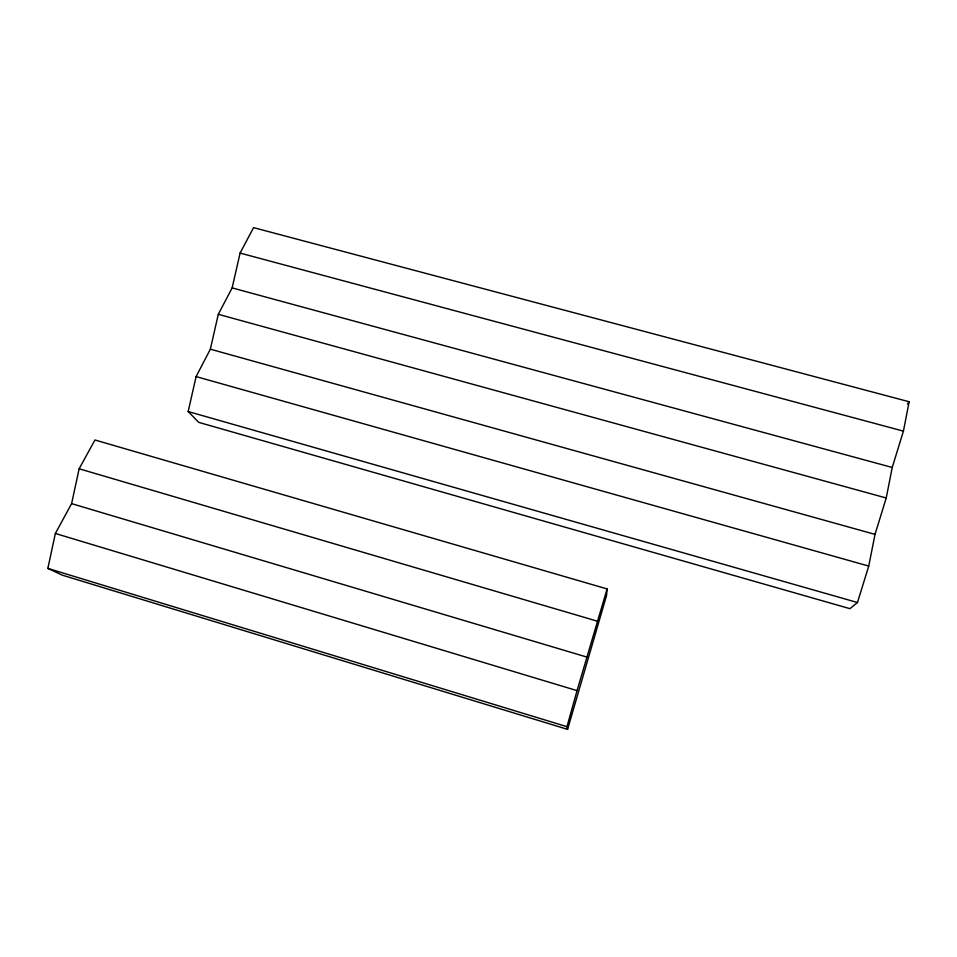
<?xml version="1.0" encoding="UTF-8"?>
<svg xmlns="http://www.w3.org/2000/svg" width="957" height="957" viewBox="0 0 957 957"><rect width="100%" height="100%" fill="white"/><g stroke="black" fill="none" stroke-linecap="round" stroke-linejoin="round"><path stroke-width="1.44" d="M607.097 588.926L606.582 595.374L567.585 729.366L62.349 575.181L47.85 568.386L55.362 533.48L71.608 503.633L79.144 468.774L94.958 439.993L607.097 588.926L577.047 690.631L566.975 726.686L567.585 729.366M903.42 431.128L909.15 401.749L253.569 227.634L240.099 253.079L232.144 287.901L218.292 314.303L210.349 349.185L196.101 376.591L188.17 411.534L198.733 422.36L849.948 608.676L857.484 602.515L868.729 566.077L875.021 534.377L886.23 497.987L892.235 467.471L903.42 431.128L240.099 253.079M907.403 404.045L909.15 401.749M232.144 287.901L892.235 467.471M218.292 314.303L886.23 497.987M210.349 349.185L875.021 534.377M196.101 376.591L868.729 566.077M188.17 411.534L857.484 602.515M79.144 468.774L597.276 621.165M71.608 503.633L587.215 657.184M55.362 533.48L577.047 690.631M47.85 568.386L566.975 726.686"/></g></svg>
